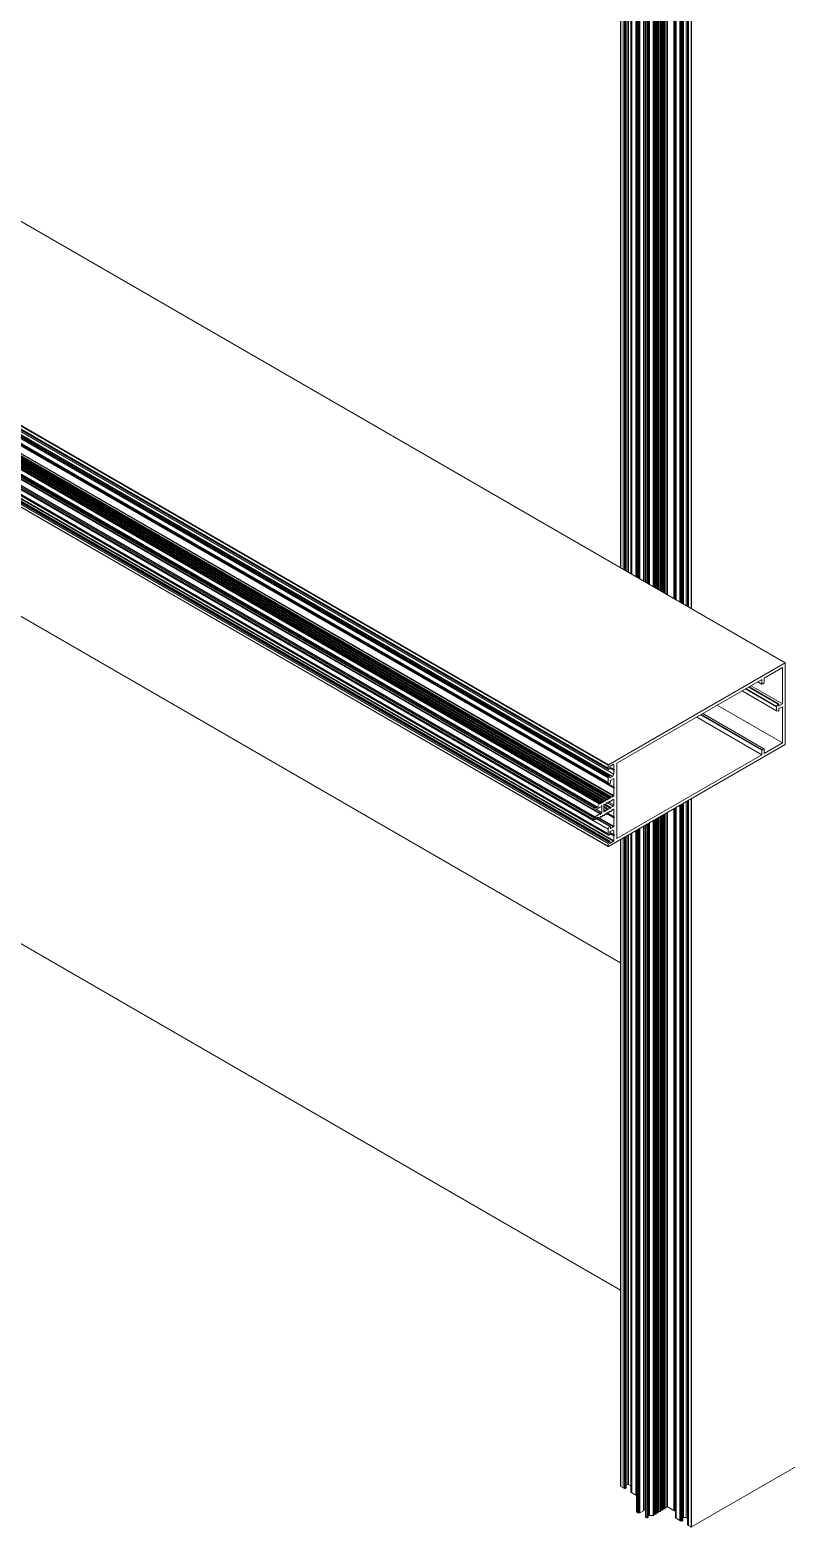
# Model space of a CAD drawing. Header units: millimetres. Extents: x 39 to 459, y 26 to 647.
# Drawn here: x 153.73 to 159.4, y 218.9 to 230.1 of the extents above; entities that cross this region are included whole.
import ezdxf

# ---------------------------------------------------------------- set-up
doc = ezdxf.new("R2010")
doc.units = ezdxf.units.MM
doc.layers.add('ANTET', color=7, linetype='Continuous')

# ---------------------------------------------------------------- blocks, each defined once
blk = doc.blocks.new('Kayıt Montajı')
at = {"color": 8, "linetype": 'Continuous', "lineweight": 15}
for p, q in [((11293.781, 2123.734), (11293.781, 2108.272)), ((11293.785, 2123.734), (11293.785, 2108.27)), ((11293.728, 2123.718), (11293.728, 2108.303)), ((11293.747, 2123.707), (11293.747, 2108.292)), ((11293.747, 2123.707), (11293.747, 2108.292)), ((11293.756, 2123.703), (11293.756, 2108.287)), ((11293.762, 2123.703), (11293.762, 2108.283)), ((11293.768, 2123.707), (11293.768, 2108.28)), ((11293.804, 2123.675), (11293.804, 2108.259)), ((11293.811, 2123.67), (11293.811, 2108.255)), ((11293.811, 2123.67), (11293.811, 2108.255)), ((11293.84, 2123.653), (11293.84, 2108.238)), ((11293.848, 2123.526), (11293.848, 2108.234)), ((11293.857, 2123.521), (11293.857, 2108.228)), ((11293.86, 2123.52), (11293.86, 2108.227)), ((11293.868, 2123.52), (11293.868, 2108.222)), ((11293.87, 2123.521), (11293.87, 2108.221)), ((11293.98, 2123.51), (11293.98, 2108.157)), ((11293.988, 2123.51), (11293.988, 2108.153)), ((11293.997, 2123.52), (11293.997, 2108.148)), ((11294.005, 2123.52), (11294.005, 2108.143)), ((11294.014, 2123.53), (11294.014, 2108.138)), ((11294.022, 2123.53), (11294.022, 2108.133)), ((11294.031, 2123.54), (11294.031, 2108.128)), ((11294.039, 2123.54), (11294.039, 2108.123)), ((11294.048, 2123.55), (11294.048, 2108.118)), ((11294.056, 2123.55), (11294.056, 2108.114)), ((11294.061, 2123.558), (11294.061, 2108.11)), ((11294.074, 2123.565), (11294.074, 2108.103)), ((11294.078, 2123.565), (11294.078, 2108.101)), ((11293.913, 2123.489), (11293.913, 2108.196)), ((11293.922, 2123.484), (11293.922, 2108.191)), ((11293.926, 2123.484), (11293.926, 2108.188)), ((11293.933, 2123.487), (11293.933, 2108.185)), ((11293.94, 2123.5), (11293.94, 2108.18)), ((11293.942, 2123.501), (11293.942, 2108.179)), ((11293.971, 2123.501), (11293.971, 2108.163)), ((11294.142, 2123.479), (11294.142, 2108.064)), ((11294.171, 2123.462), (11294.171, 2108.047)), ((11294.172, 2123.462), (11294.172, 2108.047)), ((11294.18, 2123.458), (11294.18, 2108.042)), ((11294.186, 2123.458), (11294.186, 2108.039)), ((11294.193, 2123.462), (11294.193, 2108.035)), ((11294.228, 2123.43), (11294.228, 2108.014)), ((11294.235, 2123.426), (11294.235, 2108.01)), ((11294.235, 2123.425), (11294.235, 2108.01)), ((11294.254, 2123.414), (11294.254, 2107.999)), ((11294.258, 2123.414), (11294.258, 2107.997)), ((11294.894, 2107.234), (11294.637, 2107.383)), ((11294.894, 2107.264), (11294.663, 2107.397)), ((11294.895, 2107.266), (11294.665, 2107.399)), ((11294.908, 2107.283), (11294.687, 2107.411)), ((11294.785, 2107.433), (11294.755, 2107.451)), ((11294.913, 2107.27), (11294.911, 2107.271)), ((11294.785, 2106.939), (11294.326, 2107.203)), ((11294.787, 2106.942), (11294.331, 2107.206)), ((11294.799, 2106.949), (11294.342, 2107.212)), ((11293.676, 2106.833), (11293.674, 2106.834)), ((11293.649, 2106.731), (11293.647, 2106.732)), ((11293.676, 2106.724), (11293.674, 2106.725)), ((11293.541, 2106.505), (11293.538, 2106.506)), ((11293.671, 2106.519), (11293.629, 2106.543)), ((11293.676, 2106.528), (11293.638, 2106.55)), ((11293.676, 2106.565), (11293.671, 2106.568)), ((11293.676, 2106.495), (11293.674, 2106.496)), ((11294.142, 2106.509), (11294.142, 2101.188)), ((11294.171, 2106.526), (11294.171, 2101.171)), ((11294.172, 2106.526), (11294.172, 2101.17)), ((11294.18, 2106.531), (11294.18, 2101.167)), ((11294.186, 2106.534), (11294.186, 2101.167)), ((11294.193, 2106.538), (11294.193, 2101.171)), ((11294.228, 2106.558), (11294.228, 2101.139)), ((11294.235, 2106.562), (11294.235, 2101.134)), ((11294.235, 2106.562), (11294.235, 2101.134)), ((11294.254, 2106.574), (11294.254, 2101.123)), ((11294.258, 2106.576), (11294.258, 2101.123)), ((11293.645, 2106.366), (11293.538, 2106.427)), ((11293.648, 2106.368), (11293.54, 2106.43)), ((11293.674, 2106.365), (11293.55, 2106.437)), ((11293.676, 2106.369), (11293.57, 2106.43)), ((11293.913, 2106.376), (11293.913, 2101.198)), ((11293.922, 2106.382), (11293.922, 2101.192)), ((11293.926, 2106.384), (11293.926, 2101.192)), ((11293.933, 2106.388), (11293.933, 2101.196)), ((11293.94, 2106.392), (11293.94, 2101.209)), ((11293.942, 2106.393), (11293.942, 2101.209)), ((11293.971, 2106.41), (11293.971, 2101.209)), ((11293.98, 2106.415), (11293.98, 2101.219)), ((11293.988, 2106.42), (11293.988, 2101.219)), ((11293.997, 2106.425), (11293.997, 2101.229)), ((11294.005, 2106.43), (11294.005, 2101.229)), ((11294.014, 2106.435), (11294.014, 2101.238)), ((11294.022, 2106.439), (11294.022, 2101.238)), ((11294.031, 2106.445), (11294.031, 2101.248)), ((11294.039, 2106.449), (11294.039, 2101.248)), ((11294.048, 2106.454), (11294.048, 2101.258)), ((11294.056, 2106.459), (11294.056, 2101.258)), ((11294.061, 2106.462), (11294.061, 2101.266)), ((11294.074, 2106.469), (11294.074, 2101.273)), ((11294.078, 2106.472), (11294.078, 2101.273)), ((11293.652, 2106.352), (11293.65, 2106.353)), ((11293.728, 2106.27), (11293.728, 2101.427)), ((11293.747, 2106.281), (11293.747, 2101.415)), ((11293.747, 2106.281), (11293.747, 2101.415)), ((11293.756, 2106.286), (11293.756, 2101.411)), ((11293.762, 2106.289), (11293.762, 2101.412)), ((11293.768, 2106.293), (11293.768, 2101.415)), ((11293.781, 2106.3), (11293.781, 2101.442)), ((11293.785, 2106.303), (11293.785, 2101.442)), ((11293.804, 2106.314), (11293.804, 2101.384)), ((11293.811, 2106.318), (11293.811, 2101.379)), ((11293.811, 2106.317), (11293.811, 2101.379)), ((11293.84, 2106.335), (11293.84, 2101.362)), ((11293.848, 2106.339), (11293.848, 2101.235)), ((11293.857, 2106.345), (11293.857, 2101.229)), ((11293.86, 2106.346), (11293.86, 2101.229)), ((11293.868, 2106.351), (11293.868, 2101.229)), ((11293.87, 2106.352), (11293.87, 2101.229)), ((11293.649, 2106.241), (11293.647, 2106.242))]:
    blk.add_line(p, q, dxfattribs=at)
at = {"color": 7, "linetype": 'Continuous', "lineweight": 15}
for p, q in [((11293.727, 2123.719), (11293.727, 2108.303)), ((11293.769, 2108.279), (11293.769, 2123.708)), ((11293.803, 2123.677), (11293.803, 2108.26)), ((11293.847, 2123.528), (11293.847, 2108.234)), ((11293.898, 2123.537), (11293.898, 2108.205)), ((11293.904, 2123.541), (11293.904, 2108.201)), ((11293.992, 2123.513), (11293.992, 2108.15)), ((11294.009, 2123.523), (11294.009, 2108.14)), ((11294.026, 2123.533), (11294.026, 2108.131)), ((11294.043, 2123.542), (11294.043, 2108.121)), ((11294.06, 2123.552), (11294.06, 2108.111)), ((11294.126, 2123.537), (11294.126, 2108.073)), ((11294.132, 2123.534), (11294.132, 2108.07)), ((11293.912, 2123.49), (11293.912, 2108.197)), ((11293.934, 2108.184), (11293.934, 2123.488)), ((11293.976, 2123.503), (11293.976, 2108.16)), ((11294.137, 2123.485), (11294.137, 2108.067)), ((11294.194, 2108.034), (11294.194, 2123.463)), ((11294.197, 2123.484), (11294.197, 2108.032)), ((11294.218, 2123.484), (11294.218, 2108.02)), ((11294.227, 2123.432), (11294.227, 2108.015)), ((11294.958, 2107.592), (11285.412, 2113.103)), ((11294.959, 2107.592), (11285.413, 2113.103)), ((11293.634, 2106.825), (11284.088, 2112.336)), ((11293.634, 2106.803), (11284.088, 2112.314)), ((11293.634, 2106.803), (11284.088, 2112.314)), ((11293.635, 2106.795), (11284.089, 2112.306)), ((11293.636, 2106.829), (11284.09, 2112.34)), ((11284.09, 2112.304), (11293.636, 2106.793)), ((11293.634, 2106.73), (11284.088, 2112.241)), ((11293.634, 2106.73), (11284.088, 2112.241)), ((11293.634, 2106.696), (11284.088, 2112.206)), ((11293.635, 2106.739), (11284.089, 2112.25)), ((11284.091, 2112.199), (11293.637, 2106.689)), ((11293.638, 2106.744), (11284.092, 2112.255)), ((11293.645, 2106.748), (11284.099, 2112.259)), ((11293.646, 2106.748), (11284.1, 2112.259)), ((11293.666, 2106.741), (11284.12, 2112.252)), ((11293.676, 2106.759), (11284.13, 2112.27)), ((11293.618, 2106.566), (11284.072, 2112.077)), ((11293.622, 2106.569), (11284.077, 2112.08)), ((11293.631, 2106.569), (11284.085, 2112.08)), ((11293.635, 2106.576), (11284.089, 2112.087)), ((11293.639, 2106.579), (11284.093, 2112.09)), ((11293.648, 2106.579), (11284.102, 2112.09)), ((11293.652, 2106.586), (11284.106, 2112.097)), ((11293.656, 2106.589), (11284.11, 2112.099)), ((11293.662, 2106.587), (11284.116, 2112.097)), ((11293.674, 2106.594), (11284.128, 2112.105)), ((11293.676, 2106.66), (11284.13, 2112.171)), ((11293.676, 2106.653), (11284.13, 2112.163)), ((11293.676, 2106.598), (11284.13, 2112.108)), ((11293.68, 2106.658), (11284.134, 2112.169)), ((11293.528, 2106.503), (11283.982, 2112.014)), ((11293.528, 2106.492), (11283.982, 2112.003)), ((11293.528, 2106.491), (11283.983, 2112.002)), ((11293.53, 2106.507), (11283.984, 2112.018)), ((11293.533, 2106.488), (11283.987, 2111.999)), ((11293.536, 2106.511), (11283.99, 2112.021)), ((11293.538, 2106.511), (11283.992, 2112.022)), ((11293.551, 2106.511), (11284.005, 2112.021)), ((11293.553, 2106.512), (11284.007, 2112.023)), ((11293.567, 2106.537), (11284.021, 2112.048)), ((11293.571, 2106.461), (11284.025, 2111.972)), ((11293.572, 2106.54), (11284.026, 2112.05)), ((11293.58, 2106.54), (11284.034, 2112.051)), ((11293.584, 2106.547), (11284.038, 2112.058)), ((11293.589, 2106.549), (11284.043, 2112.06)), ((11293.597, 2106.55), (11284.051, 2112.061)), ((11293.601, 2106.557), (11284.055, 2112.067)), ((11293.605, 2106.559), (11284.06, 2112.07)), ((11293.614, 2106.56), (11284.068, 2112.07)), ((11293.528, 2106.429), (11283.982, 2111.939)), ((11293.528, 2106.418), (11283.982, 2111.928)), ((11293.528, 2106.431), (11283.983, 2111.941)), ((11283.983, 2111.927), (11293.528, 2106.416)), ((11293.533, 2106.438), (11283.987, 2111.949)), ((11293.534, 2106.44), (11283.988, 2111.95)), ((11293.634, 2106.348), (11284.088, 2111.858)), ((11293.634, 2106.313), (11284.088, 2111.824)), ((11293.634, 2106.313), (11284.088, 2111.824)), ((11293.634, 2106.24), (11284.088, 2111.751)), ((11293.634, 2106.24), (11284.088, 2111.751)), ((11293.635, 2106.305), (11284.089, 2111.816)), ((11293.635, 2106.249), (11284.089, 2111.76)), ((11284.09, 2111.814), (11293.636, 2106.303)), ((11293.638, 2106.254), (11284.092, 2111.765)), ((11293.645, 2106.258), (11284.099, 2111.769)), ((11293.646, 2106.258), (11284.1, 2111.769)), ((11293.674, 2106.256), (11284.128, 2111.767)), ((11293.676, 2106.26), (11284.13, 2111.77)), ((11293.634, 2106.218), (11284.088, 2111.729)), ((11284.089, 2111.727), (11293.635, 2106.217)), ((11293.727, 2105.346), (11285.505, 2110.093)), ((11285.453, 2107.673), (11293.727, 2102.897)), ((11294.958, 2107.592), (11293.636, 2106.829)), ((11294.939, 2107.557), (11294.801, 2107.477)), ((11294.939, 2107.286), (11294.939, 2107.557)), ((11294.96, 2106.983), (11294.96, 2107.591)), ((11294.785, 2107.468), (11293.698, 2106.84)), ((11294.636, 2107.382), (11294.895, 2107.233)), ((11294.91, 2107.285), (11294.689, 2107.412)), ((11294.939, 2107.286), (11294.704, 2107.421)), ((11294.754, 2107.45), (11294.785, 2107.432)), ((11294.785, 2107.433), (11294.785, 2107.468)), ((11294.799, 2107.439), (11294.787, 2107.432)), ((11294.801, 2107.477), (11294.801, 2107.443)), ((11294.939, 2106.993), (11294.451, 2107.275)), ((11294.894, 2107.234), (11294.894, 2107.264)), ((11294.895, 2107.266), (11294.908, 2107.283)), ((11294.911, 2107.283), (11294.911, 2107.271)), ((11294.913, 2107.27), (11294.939, 2107.286)), ((11294.939, 2107.264), (11294.913, 2107.25)), ((11294.939, 2106.993), (11294.939, 2107.264)), ((11294.785, 2106.904), (11294.297, 2107.186)), ((11294.8, 2106.949), (11294.343, 2107.213)), ((11294.908, 2107.23), (11294.895, 2107.233)), ((11294.911, 2107.246), (11294.911, 2107.234)), ((11293.636, 2106.217), (11294.958, 2106.98)), ((11294.785, 2106.904), (11294.785, 2106.939)), ((11294.787, 2106.942), (11294.799, 2106.949)), ((11294.801, 2106.913), (11294.939, 2106.993)), ((11294.801, 2106.948), (11294.801, 2106.913)), ((11293.634, 2106.825), (11293.634, 2106.803)), ((11293.647, 2106.801), (11293.647, 2106.816)), ((11293.676, 2106.795), (11293.647, 2106.812)), ((11293.68, 2106.793), (11293.647, 2106.812)), ((11293.649, 2106.819), (11293.674, 2106.834)), ((11293.676, 2106.833), (11293.676, 2106.795)), ((11293.698, 2106.277), (11294.785, 2106.904)), ((11293.698, 2106.84), (11293.698, 2106.277)), ((11293.634, 2106.803), (11293.635, 2106.795)), ((11293.635, 2106.739), (11293.634, 2106.73)), ((11293.634, 2106.73), (11293.634, 2106.696)), ((11293.638, 2106.793), (11293.645, 2106.797)), ((11293.645, 2106.748), (11293.638, 2106.744)), ((11293.676, 2106.787), (11293.647, 2106.805)), ((11293.647, 2106.732), (11293.647, 2106.747)), ((11293.666, 2106.741), (11293.649, 2106.731)), ((11293.65, 2106.695), (11293.65, 2106.708)), ((11293.652, 2106.712), (11293.674, 2106.725)), ((11293.676, 2106.759), (11293.666, 2106.741)), ((11293.676, 2106.795), (11293.68, 2106.793)), ((11293.68, 2106.793), (11293.676, 2106.787)), ((11293.676, 2106.787), (11293.676, 2106.759)), ((11293.676, 2106.724), (11293.676, 2106.66)), ((11293.645, 2106.689), (11293.648, 2106.691)), ((11293.652, 2106.586), (11293.648, 2106.579)), ((11293.66, 2106.587), (11293.656, 2106.589)), ((11293.674, 2106.594), (11293.662, 2106.587)), ((11293.676, 2106.66), (11293.68, 2106.658)), ((11293.68, 2106.658), (11293.676, 2106.653)), ((11293.676, 2106.653), (11293.676, 2106.598)), ((11293.528, 2106.503), (11293.528, 2106.492)), ((11293.528, 2106.491), (11293.533, 2106.488)), ((11293.536, 2106.511), (11293.53, 2106.507)), ((11293.534, 2106.489), (11293.562, 2106.504)), ((11293.578, 2106.465), (11293.535, 2106.489)), ((11293.538, 2106.506), (11293.538, 2106.509)), ((11293.551, 2106.511), (11293.541, 2106.505)), ((11293.587, 2106.47), (11293.545, 2106.495)), ((11293.567, 2106.537), (11293.553, 2106.512)), ((11293.562, 2106.504), (11293.565, 2106.512)), ((11293.568, 2106.508), (11293.564, 2106.511)), ((11293.565, 2106.512), (11293.568, 2106.508)), ((11293.568, 2106.508), (11293.581, 2106.515)), ((11293.576, 2106.537), (11293.572, 2106.54)), ((11293.584, 2106.547), (11293.58, 2106.54)), ((11293.581, 2106.515), (11293.584, 2106.524)), ((11293.587, 2106.519), (11293.583, 2106.522)), ((11293.584, 2106.524), (11293.587, 2106.519)), ((11293.587, 2106.519), (11293.587, 2106.47)), ((11293.592, 2106.547), (11293.589, 2106.549)), ((11293.601, 2106.557), (11293.597, 2106.55)), ((11293.603, 2106.535), (11293.6, 2106.526)), ((11293.6, 2106.526), (11293.6, 2106.477)), ((11293.635, 2106.498), (11293.6, 2106.518)), ((11293.628, 2106.494), (11293.6, 2106.511)), ((11293.616, 2106.487), (11293.6, 2106.496)), ((11293.609, 2106.483), (11293.6, 2106.488)), ((11293.6, 2106.477), (11293.609, 2106.483)), ((11293.607, 2106.53), (11293.602, 2106.533)), ((11293.648, 2106.505), (11293.602, 2106.531)), ((11293.607, 2106.53), (11293.603, 2106.535)), ((11293.609, 2106.557), (11293.605, 2106.559)), ((11293.619, 2106.537), (11293.607, 2106.53)), ((11293.609, 2106.483), (11293.613, 2106.479)), ((11293.654, 2106.509), (11293.612, 2106.533)), ((11293.613, 2106.479), (11293.616, 2106.487)), ((11293.618, 2106.566), (11293.614, 2106.56)), ((11293.616, 2106.487), (11293.628, 2106.494)), ((11293.622, 2106.546), (11293.619, 2106.537)), ((11293.626, 2106.567), (11293.622, 2106.569)), ((11293.626, 2106.541), (11293.622, 2106.546)), ((11293.626, 2106.541), (11293.622, 2106.544)), ((11293.638, 2106.548), (11293.626, 2106.541)), ((11293.628, 2106.494), (11293.632, 2106.49)), ((11293.635, 2106.576), (11293.631, 2106.569)), ((11293.632, 2106.49), (11293.635, 2106.498)), ((11293.635, 2106.498), (11293.648, 2106.505)), ((11293.641, 2106.557), (11293.638, 2106.548)), ((11293.643, 2106.577), (11293.639, 2106.579)), ((11293.639, 2106.471), (11293.643, 2106.478)), ((11293.645, 2106.552), (11293.641, 2106.557)), ((11293.645, 2106.552), (11293.641, 2106.555)), ((11293.671, 2106.568), (11293.645, 2106.552)), ((11293.648, 2106.505), (11293.651, 2106.501)), ((11293.648, 2106.48), (11293.652, 2106.478)), ((11293.652, 2106.478), (11293.648, 2106.48)), ((11293.651, 2106.501), (11293.654, 2106.509)), ((11293.654, 2106.509), (11293.671, 2106.519)), ((11293.656, 2106.481), (11293.66, 2106.487)), ((11293.662, 2106.489), (11293.674, 2106.496)), ((11293.676, 2106.528), (11293.676, 2106.565)), ((11293.676, 2106.495), (11293.676, 2106.44)), ((11294.126, 2106.499), (11294.126, 2101.246)), ((11294.132, 2106.503), (11294.132, 2101.242)), ((11294.137, 2106.506), (11294.137, 2101.194)), ((11294.194, 2101.172), (11294.194, 2106.539)), ((11294.197, 2106.54), (11294.197, 2101.193)), ((11294.218, 2106.553), (11294.218, 2101.193)), ((11294.227, 2106.558), (11294.227, 2101.14)), ((11293.533, 2106.438), (11293.528, 2106.431)), ((11293.528, 2106.429), (11293.528, 2106.418)), ((11293.53, 2106.416), (11293.536, 2106.42)), ((11293.571, 2106.461), (11293.534, 2106.44)), ((11293.538, 2106.424), (11293.538, 2106.427)), ((11293.649, 2106.368), (11293.54, 2106.431)), ((11293.541, 2106.431), (11293.551, 2106.437)), ((11293.553, 2106.437), (11293.567, 2106.429)), ((11293.567, 2106.429), (11293.553, 2106.437)), ((11293.575, 2106.457), (11293.571, 2106.461)), ((11293.572, 2106.432), (11293.576, 2106.439)), ((11293.578, 2106.465), (11293.575, 2106.457)), ((11293.587, 2106.47), (11293.578, 2106.465)), ((11293.58, 2106.441), (11293.584, 2106.439)), ((11293.584, 2106.439), (11293.58, 2106.441)), ((11293.589, 2106.441), (11293.592, 2106.448)), ((11293.597, 2106.451), (11293.601, 2106.449)), ((11293.601, 2106.449), (11293.597, 2106.451)), ((11293.605, 2106.451), (11293.609, 2106.458)), ((11293.614, 2106.461), (11293.618, 2106.458)), ((11293.618, 2106.458), (11293.614, 2106.461)), ((11293.622, 2106.461), (11293.626, 2106.468)), ((11293.676, 2106.432), (11293.623, 2106.463)), ((11293.676, 2106.44), (11293.627, 2106.468)), ((11293.68, 2106.438), (11293.627, 2106.468)), ((11293.631, 2106.471), (11293.635, 2106.468)), ((11293.635, 2106.468), (11293.631, 2106.471)), ((11293.648, 2106.368), (11293.645, 2106.366)), ((11293.65, 2106.353), (11293.65, 2106.367)), ((11293.674, 2106.365), (11293.652, 2106.352)), ((11293.676, 2106.44), (11293.68, 2106.438)), ((11293.68, 2106.438), (11293.676, 2106.432)), ((11293.676, 2106.432), (11293.676, 2106.369)), ((11293.898, 2106.368), (11293.898, 2101.245)), ((11293.904, 2106.372), (11293.904, 2101.249)), ((11293.912, 2106.376), (11293.912, 2101.199)), ((11293.934, 2101.197), (11293.934, 2106.388)), ((11293.976, 2106.413), (11293.976, 2101.212)), ((11293.992, 2106.422), (11293.992, 2101.221)), ((11294.009, 2106.432), (11294.009, 2101.231)), ((11294.026, 2106.442), (11294.026, 2101.241)), ((11294.043, 2106.452), (11294.043, 2101.251)), ((11294.06, 2106.462), (11294.06, 2101.261)), ((11293.634, 2106.348), (11293.634, 2106.313)), ((11293.634, 2106.313), (11293.635, 2106.305)), ((11293.635, 2106.249), (11293.634, 2106.24)), ((11293.638, 2106.303), (11293.645, 2106.307)), ((11293.645, 2106.258), (11293.638, 2106.254)), ((11293.647, 2106.311), (11293.647, 2106.326)), ((11293.676, 2106.305), (11293.647, 2106.322)), ((11293.68, 2106.303), (11293.647, 2106.322)), ((11293.676, 2106.298), (11293.647, 2106.315)), ((11293.647, 2106.242), (11293.647, 2106.257)), ((11293.649, 2106.329), (11293.666, 2106.339)), ((11293.674, 2106.256), (11293.649, 2106.241)), ((11293.666, 2106.339), (11293.676, 2106.333)), ((11293.676, 2106.333), (11293.666, 2106.339)), ((11293.676, 2106.333), (11293.676, 2106.305)), ((11293.676, 2106.305), (11293.68, 2106.303)), ((11293.68, 2106.303), (11293.676, 2106.298)), ((11293.676, 2106.298), (11293.676, 2106.26)), ((11293.727, 2106.269), (11293.727, 2101.428)), ((11293.769, 2101.417), (11293.769, 2106.294)), ((11293.803, 2106.313), (11293.803, 2101.385)), ((11293.847, 2106.338), (11293.847, 2101.236)), ((11293.634, 2106.24), (11293.634, 2106.218)), ((11294.258, 2101.123), (11295.58, 2101.886)), ((11293.769, 2101.436), (11293.781, 2101.442)), ((11293.785, 2101.442), (11293.803, 2101.432)), ((11293.728, 2101.427), (11293.747, 2101.415)), ((11293.747, 2101.415), (11293.756, 2101.411)), ((11293.762, 2101.412), (11293.768, 2101.415)), ((11293.804, 2101.384), (11293.811, 2101.379)), ((11293.811, 2101.379), (11293.84, 2101.362)), ((11293.848, 2101.235), (11293.857, 2101.229)), ((11293.86, 2101.229), (11293.868, 2101.229)), ((11293.87, 2101.229), (11293.898, 2101.245)), ((11293.898, 2101.25), (11293.904, 2101.249)), ((11293.904, 2101.249), (11293.912, 2101.253)), ((11293.934, 2101.205), (11293.94, 2101.209)), ((11293.942, 2101.209), (11293.971, 2101.209)), ((11293.98, 2101.219), (11293.988, 2101.219)), ((11293.997, 2101.229), (11294.005, 2101.229)), ((11294.014, 2101.238), (11294.022, 2101.238)), ((11294.031, 2101.248), (11294.039, 2101.248)), ((11294.048, 2101.258), (11294.056, 2101.258)), ((11294.061, 2101.266), (11294.074, 2101.273)), ((11294.078, 2101.273), (11294.126, 2101.246)), ((11294.126, 2101.246), (11294.132, 2101.246)), ((11294.132, 2101.242), (11294.137, 2101.239)), ((11293.913, 2101.198), (11293.922, 2101.192)), ((11293.926, 2101.192), (11293.933, 2101.196)), ((11294.142, 2101.188), (11294.171, 2101.171)), ((11294.172, 2101.17), (11294.18, 2101.167)), ((11294.186, 2101.167), (11294.193, 2101.171)), ((11294.194, 2101.191), (11294.197, 2101.193)), ((11294.197, 2101.193), (11294.218, 2101.193)), ((11294.218, 2101.193), (11294.227, 2101.187)), ((11294.228, 2101.139), (11294.235, 2101.134)), ((11294.235, 2101.134), (11294.254, 2101.123))]:
    blk.add_line(p, q, dxfattribs=at)
at = {"color": 7, "linetype": 'Continuous', "lineweight": 15, "flags": 128}
for points in [[(11294.908, 2107.283), (11294.908, 2107.284), (11294.909, 2107.285), (11294.909, 2107.285), (11294.91, 2107.285), (11294.91, 2107.285), (11294.911, 2107.284), (11294.911, 2107.284), (11294.911, 2107.283)], [(11294.911, 2107.271), (11294.911, 2107.271), (11294.911, 2107.27), (11294.911, 2107.27), (11294.911, 2107.27), (11294.912, 2107.269), (11294.912, 2107.269), (11294.912, 2107.27), (11294.913, 2107.27)], [(11293.635, 2106.795), (11293.635, 2106.794), (11293.635, 2106.794), (11293.635, 2106.793), (11293.636, 2106.793), (11293.636, 2106.793), (11293.637, 2106.793), (11293.637, 2106.793), (11293.638, 2106.793)], [(11293.656, 2106.589), (11293.656, 2106.589), (11293.655, 2106.589), (11293.655, 2106.589), (11293.654, 2106.588), (11293.654, 2106.588), (11293.653, 2106.587), (11293.652, 2106.587), (11293.652, 2106.586)], [(11293.572, 2106.54), (11293.571, 2106.54), (11293.571, 2106.54), (11293.57, 2106.54), (11293.569, 2106.539), (11293.569, 2106.539), (11293.568, 2106.538), (11293.568, 2106.538), (11293.567, 2106.537)], [(11293.58, 2106.54), (11293.58, 2106.539), (11293.579, 2106.539), (11293.578, 2106.538), (11293.578, 2106.538), (11293.577, 2106.537), (11293.577, 2106.537), (11293.576, 2106.537), (11293.576, 2106.537)], [(11293.589, 2106.549), (11293.588, 2106.55), (11293.587, 2106.55), (11293.587, 2106.55), (11293.586, 2106.549), (11293.586, 2106.549), (11293.585, 2106.548), (11293.584, 2106.548), (11293.584, 2106.547)], [(11293.597, 2106.55), (11293.597, 2106.549), (11293.596, 2106.548), (11293.595, 2106.548), (11293.595, 2106.547), (11293.594, 2106.547), (11293.594, 2106.547), (11293.593, 2106.547), (11293.592, 2106.547)], [(11293.605, 2106.559), (11293.605, 2106.559), (11293.604, 2106.559), (11293.604, 2106.559), (11293.603, 2106.559), (11293.603, 2106.559), (11293.602, 2106.558), (11293.601, 2106.557), (11293.601, 2106.557)], [(11293.614, 2106.56), (11293.613, 2106.559), (11293.613, 2106.558), (11293.612, 2106.558), (11293.612, 2106.557), (11293.611, 2106.557), (11293.611, 2106.557), (11293.61, 2106.557), (11293.609, 2106.557)], [(11293.622, 2106.569), (11293.622, 2106.569), (11293.621, 2106.569), (11293.621, 2106.569), (11293.62, 2106.569), (11293.62, 2106.568), (11293.619, 2106.568), (11293.618, 2106.567), (11293.618, 2106.566)], [(11293.631, 2106.569), (11293.63, 2106.569), (11293.63, 2106.568), (11293.629, 2106.567), (11293.629, 2106.567), (11293.628, 2106.567), (11293.627, 2106.567), (11293.627, 2106.567), (11293.626, 2106.567)], [(11293.639, 2106.579), (11293.639, 2106.579), (11293.638, 2106.579), (11293.638, 2106.579), (11293.637, 2106.579), (11293.637, 2106.578), (11293.636, 2106.578), (11293.635, 2106.577), (11293.635, 2106.576)], [(11293.648, 2106.579), (11293.647, 2106.578), (11293.647, 2106.578), (11293.646, 2106.577), (11293.646, 2106.577), (11293.645, 2106.577), (11293.644, 2106.576), (11293.644, 2106.576), (11293.643, 2106.577)], [(11293.643, 2106.478), (11293.644, 2106.478), (11293.644, 2106.479), (11293.645, 2106.48), (11293.646, 2106.48), (11293.646, 2106.48), (11293.647, 2106.481), (11293.647, 2106.48), (11293.648, 2106.48)], [(11293.652, 2106.478), (11293.652, 2106.478), (11293.653, 2106.478), (11293.654, 2106.478), (11293.654, 2106.478), (11293.655, 2106.479), (11293.655, 2106.479), (11293.656, 2106.48), (11293.656, 2106.481)], [(11293.567, 2106.429), (11293.568, 2106.429), (11293.568, 2106.429), (11293.569, 2106.429), (11293.569, 2106.429), (11293.57, 2106.43), (11293.571, 2106.43), (11293.571, 2106.431), (11293.572, 2106.432)], [(11293.576, 2106.439), (11293.576, 2106.439), (11293.577, 2106.44), (11293.577, 2106.44), (11293.578, 2106.441), (11293.578, 2106.441), (11293.579, 2106.441), (11293.58, 2106.441), (11293.58, 2106.441)], [(11293.584, 2106.439), (11293.584, 2106.439), (11293.585, 2106.439), (11293.586, 2106.439), (11293.586, 2106.439), (11293.587, 2106.439), (11293.587, 2106.44), (11293.588, 2106.441), (11293.589, 2106.441)], [(11293.592, 2106.448), (11293.593, 2106.449), (11293.594, 2106.45), (11293.594, 2106.45), (11293.595, 2106.451), (11293.595, 2106.451), (11293.596, 2106.451), (11293.597, 2106.451), (11293.597, 2106.451)], [(11293.601, 2106.449), (11293.601, 2106.448), (11293.602, 2106.448), (11293.603, 2106.449), (11293.603, 2106.449), (11293.604, 2106.449), (11293.604, 2106.45), (11293.605, 2106.45), (11293.605, 2106.451)], [(11293.609, 2106.458), (11293.61, 2106.459), (11293.611, 2106.46), (11293.611, 2106.46), (11293.612, 2106.46), (11293.612, 2106.461), (11293.613, 2106.461), (11293.613, 2106.461), (11293.614, 2106.461)], [(11293.618, 2106.458), (11293.618, 2106.458), (11293.619, 2106.458), (11293.62, 2106.458), (11293.62, 2106.459), (11293.621, 2106.459), (11293.621, 2106.46), (11293.622, 2106.46), (11293.622, 2106.461)], [(11293.626, 2106.468), (11293.627, 2106.469), (11293.627, 2106.469), (11293.628, 2106.47), (11293.629, 2106.47), (11293.629, 2106.471), (11293.63, 2106.471), (11293.63, 2106.471), (11293.631, 2106.471)], [(11293.635, 2106.468), (11293.635, 2106.468), (11293.636, 2106.468), (11293.637, 2106.468), (11293.637, 2106.468), (11293.638, 2106.469), (11293.638, 2106.469), (11293.639, 2106.47), (11293.639, 2106.471)], [(11293.635, 2106.305), (11293.635, 2106.304), (11293.635, 2106.304), (11293.635, 2106.303), (11293.636, 2106.303), (11293.636, 2106.303), (11293.637, 2106.303), (11293.637, 2106.303), (11293.638, 2106.303)], [(11293.971, 2101.209), (11293.972, 2101.209), (11293.973, 2101.209), (11293.974, 2101.209), (11293.974, 2101.21), (11293.975, 2101.21), (11293.975, 2101.211), (11293.975, 2101.211), (11293.976, 2101.212)], [(11293.976, 2101.216), (11293.976, 2101.217), (11293.976, 2101.217), (11293.976, 2101.218), (11293.977, 2101.218), (11293.978, 2101.218), (11293.978, 2101.219), (11293.979, 2101.219), (11293.98, 2101.219)], [(11293.988, 2101.219), (11293.989, 2101.219), (11293.99, 2101.219), (11293.991, 2101.219), (11293.991, 2101.22), (11293.992, 2101.22), (11293.992, 2101.22), (11293.992, 2101.221), (11293.992, 2101.221)], [(11293.992, 2101.226), (11293.993, 2101.227), (11293.993, 2101.227), (11293.993, 2101.227), (11293.994, 2101.228), (11293.995, 2101.228), (11293.995, 2101.228), (11293.996, 2101.229), (11293.997, 2101.229)], [(11294.005, 2101.229), (11294.006, 2101.229), (11294.007, 2101.229), (11294.007, 2101.229), (11294.008, 2101.229), (11294.009, 2101.23), (11294.009, 2101.23), (11294.009, 2101.231), (11294.009, 2101.231)], [(11294.009, 2101.236), (11294.01, 2101.236), (11294.01, 2101.237), (11294.01, 2101.237), (11294.011, 2101.238), (11294.011, 2101.238), (11294.012, 2101.238), (11294.013, 2101.238), (11294.014, 2101.238)], [(11294.022, 2101.238), (11294.023, 2101.238), (11294.024, 2101.239), (11294.024, 2101.239), (11294.025, 2101.239), (11294.026, 2101.24), (11294.026, 2101.24), (11294.026, 2101.241), (11294.026, 2101.241)], [(11294.026, 2101.246), (11294.027, 2101.246), (11294.027, 2101.247), (11294.027, 2101.247), (11294.028, 2101.247), (11294.028, 2101.248), (11294.029, 2101.248), (11294.03, 2101.248), (11294.031, 2101.248)], [(11294.039, 2101.248), (11294.04, 2101.248), (11294.041, 2101.248), (11294.041, 2101.249), (11294.042, 2101.249), (11294.043, 2101.249), (11294.043, 2101.25), (11294.043, 2101.25), (11294.043, 2101.251)], [(11294.043, 2101.255), (11294.043, 2101.256), (11294.044, 2101.256), (11294.044, 2101.257), (11294.045, 2101.257), (11294.045, 2101.258), (11294.046, 2101.258), (11294.047, 2101.258), (11294.048, 2101.258)], [(11294.056, 2101.258), (11294.057, 2101.258), (11294.058, 2101.258), (11294.058, 2101.258), (11294.059, 2101.259), (11294.06, 2101.259), (11294.06, 2101.26), (11294.06, 2101.26), (11294.06, 2101.261)]]:
    blk.add_lwpolyline(points, dxfattribs=at)
at = {"color": 7, "linetype": 'Continuous', "lineweight": 15}
for centre, radius, start, end in [((11294.958, 2107.591), 0.00131, 350.8068, 129.2416), ((11294.786, 2107.433), 0.00131, 170.8401, 309.1491), ((11294.796, 2107.443), 0.00462, 302.6344, 357.3656), ((11294.899, 2107.263), 0.00456, 142.5541, 177.431), ((11294.895, 2107.234), 0.00136, 171.7482, 252.4771), ((11294.907, 2107.234), 0.00384, 277.9099, 3.287), ((11294.915, 2107.246), 0.00456, 121.215, 178.7659), ((11294.789, 2106.938), 0.00461, 122.6215, 177.3785), ((11294.799, 2106.948), 0.00131, 350.8148, 129.1745), ((11294.955, 2106.984), 0.00461, 302.6215, 357.3785), ((11293.639, 2106.825), 0.00461, 122.59, 177.3903), ((11293.651, 2106.815), 0.00461, 122.59, 177.3903), ((11293.675, 2106.833), 0.00131, 350.7561, 129.2923), ((11293.638, 2106.803), 0.00413, 180.6319, 183.5299), ((11293.639, 2106.73), 0.00491, 176.7333, 179.2723), ((11293.642, 2106.738), 0.00699, 122.7974, 174.2979), ((11293.642, 2106.801), 0.0046, 302.5643, 357.416), ((11293.645, 2106.747), 0.00131, 350.7642, 129.2251), ((11293.648, 2106.732), 0.00131, 170.8401, 309.1491), ((11293.654, 2106.708), 0.0046, 122.5851, 177.4544), ((11293.675, 2106.724), 0.00131, 350.7894, 129.1998), ((11293.64, 2106.695), 0.00655, 170.7847, 309.2045), ((11293.645, 2106.695), 0.00461, 302.6125, 357.3875), ((11293.661, 2106.588), 0.0015, 245.5787, 305.754), ((11293.672, 2106.598), 0.0046, 302.5643, 357.416), ((11293.532, 2106.503), 0.00461, 122.6215, 177.3785), ((11293.529, 2106.492), 0.0015, 174.2495, 234.4683), ((11293.533, 2106.49), 0.00152, 245.8732, 305.4404), ((11293.537, 2106.51), 0.00131, 350.7642, 129.2251), ((11293.54, 2106.506), 0.00131, 170.8148, 309.1745), ((11293.549, 2106.514), 0.00433, 301.9335, 331.1083), ((11293.664, 2106.485), 0.00432, 121.9357, 151.2025), ((11293.673, 2106.565), 0.00327, 350.7453, 129.2439), ((11293.665, 2106.528), 0.0115, 302.5834, 357.4166), ((11293.675, 2106.495), 0.00131, 350.7894, 129.1998), ((11293.532, 2106.428), 0.00431, 148.7648, 178.0958), ((11293.529, 2106.417), 0.00131, 170.8401, 309.1491), ((11293.537, 2106.436), 0.00436, 122.017, 151.0248), ((11293.534, 2106.424), 0.00461, 302.6087, 357.3913), ((11293.543, 2106.427), 0.00461, 122.59, 177.3903), ((11293.552, 2106.436), 0.00151, 65.6341, 125.7899), ((11293.657, 2106.347), 0.0231, 122.6105, 177.3934), ((11293.649, 2106.367), 0.00131, 350.8401, 129.1491), ((11293.672, 2106.369), 0.0046, 302.5643, 357.416), ((11293.638, 2106.313), 0.00412, 180.6296, 183.5323), ((11293.642, 2106.249), 0.007, 122.8049, 174.2904), ((11293.642, 2106.311), 0.00461, 302.6087, 357.3913), ((11293.645, 2106.257), 0.00131, 350.7894, 129.1998), ((11293.651, 2106.325), 0.00461, 122.6215, 177.3785), ((11293.651, 2106.353), 0.00131, 170.6219, 309.3082), ((11293.672, 2106.26), 0.00461, 302.5959, 357.4041), ((11293.639, 2106.24), 0.00467, 176.666, 179.3396), ((11293.635, 2106.218), 0.00131, 170.8148, 309.1745), ((11293.648, 2106.242), 0.00131, 170.8148, 309.1745), ((11293.783, 2101.438), 0.00461, 62.5755, 117.4147), ((11293.729, 2101.428), 0.00151, 185.8093, 245.5621), ((11293.748, 2101.418), 0.00239, 239.3929, 244.6068), ((11293.758, 2101.418), 0.00699, 245.6962, 297.1949), ((11293.768, 2101.417), 0.00151, 294.2894, 354.3715), ((11293.805, 2101.385), 0.00209, 184.1019, 240.3319), ((11293.812, 2101.381), 0.00212, 235.0919, 240.7516), ((11293.85, 2101.379), 0.0196, 241.184, 261.4645), ((11293.849, 2101.236), 0.00151, 185.7114, 245.6601), ((11293.859, 2101.233), 0.00433, 241.9501, 271.1293), ((11293.868, 2101.233), 0.00432, 268.8468, 298.0629), ((11293.942, 2101.205), 0.00432, 88.8468, 118.0629), ((11294.062, 2101.265), 0.0015, 114.2986, 174.4081), ((11294.076, 2101.269), 0.00461, 62.5819, 117.4082), ((11293.913, 2101.199), 0.00151, 185.7406, 245.6308), ((11293.924, 2101.196), 0.00461, 242.5878, 297.3925), ((11293.932, 2101.197), 0.00151, 294.4229, 354.2838), ((11294.145, 2101.195), 0.00754, 185.6844, 245.6337), ((11294.173, 2101.173), 0.00239, 239.3929, 244.6068), ((11294.183, 2101.173), 0.00699, 245.6927, 297.1912), ((11294.192, 2101.172), 0.00151, 294.4135, 354.2474), ((11294.229, 2101.14), 0.00209, 184.0911, 240.323), ((11294.236, 2101.136), 0.00213, 235.1099, 240.7482), ((11294.256, 2101.127), 0.00461, 242.607, 297.4029)]:
    blk.add_arc(centre, radius, start, end, dxfattribs=at)

msp = doc.modelspace()

# ---------------------------------------------------------------- block references
at = {"layer": 'ANTET', "color": 0}
msp.add_blockref('Kayıt Montajı', (-11135.57, -1882.226), dxfattribs=at)

doc.saveas('drawing.dxf')
